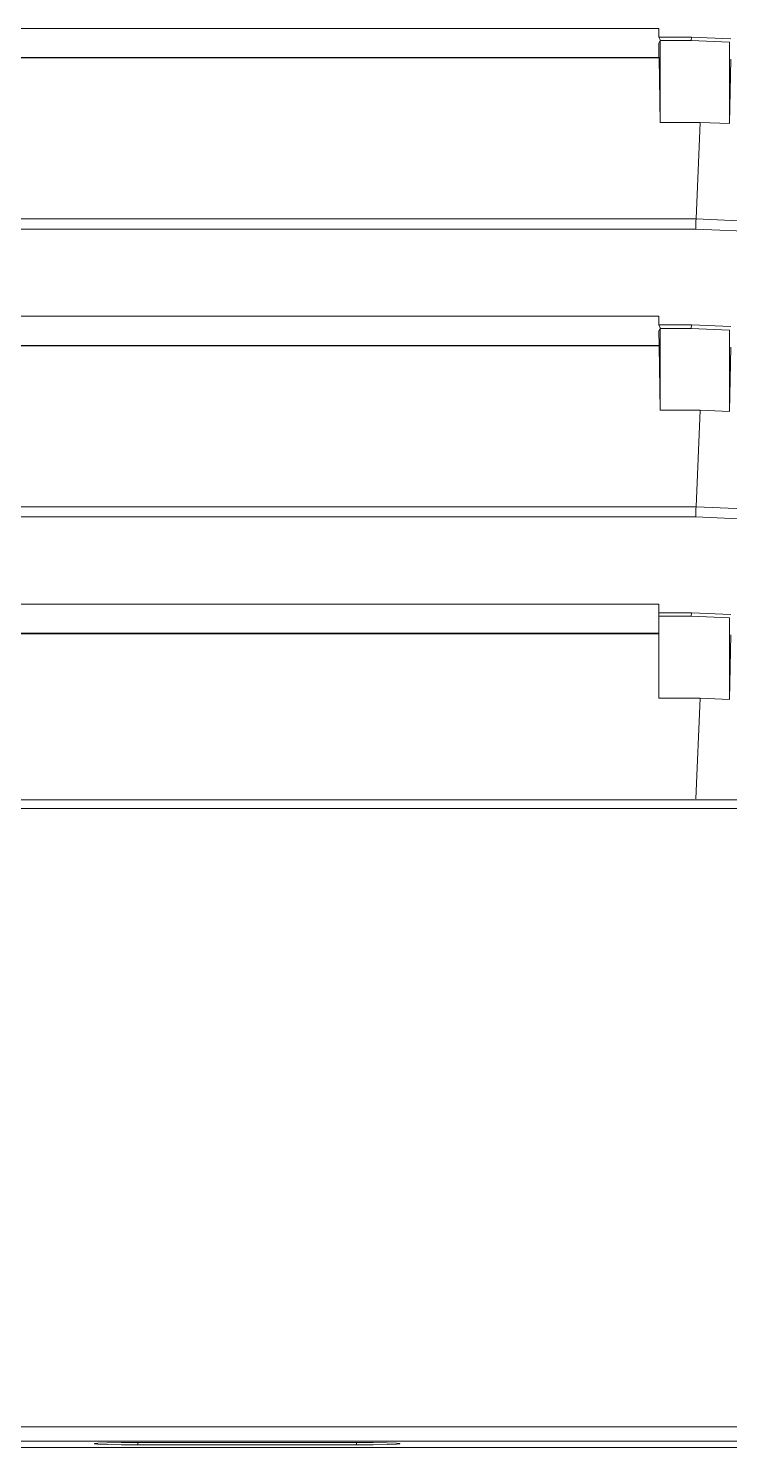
# Model space of a CAD drawing. Header units: millimetres. Extents: x -6000 to 26000, y -6000 to 26000.
# Drawn here: x 121.44 to 124.83, y -2837.61 to -2830.75 of the extents above; entities that cross this region are included whole.
import ezdxf

# ---------------------------------------------------------------- set-up
doc = ezdxf.new("R2010")
doc.units = ezdxf.units.MM
doc.header["$MEASUREMENT"] = 0
doc.layers.add('Чертеж и Рисунок_Ном._пера__7', color=7, linetype='Continuous', lineweight=15)
doc.layers.add('Чертеж и Рисунок_Ном._пера__8', color=7, linetype='Continuous', lineweight=15, true_color=0xa80f02)

msp = doc.modelspace()

# ---------------------------------------------------------------- linework, layer by layer
at = {"layer": 'Чертеж и Рисунок_Ном._пера__7', "color": 7, "linetype": 'Continuous', "lineweight": 15}
for p, q in [((119.3363, -2830.7472), (124.4928, -2830.7472)), ((124.4928, -2830.789), (124.4928, -2830.7472)), ((124.6498, -2830.789), (124.4928, -2830.789)), ((124.5013, -2830.806), (124.4928, -2830.789)), ((124.6494, -2830.806), (124.6498, -2830.789)), ((124.8407, -2830.7973), (124.6498, -2830.789)), ((124.4989, -2830.806), (124.4928, -2830.8182)), ((124.4928, -2830.8884), (124.4928, -2830.8182)), ((124.4989, -2830.806), (124.4989, -2831.2016)), ((124.4989, -2830.806), (124.5013, -2830.806)), ((124.5013, -2830.806), (124.6494, -2830.806)), ((124.6494, -2830.806), (124.8347, -2830.8141)), ((124.8347, -2830.8141), (124.8347, -2831.2078)), ((124.4934, -2830.8904), (119.3357, -2830.8904)), ((119.3363, -2830.8884), (124.4928, -2830.8884)), ((124.4928, -2830.8884), (124.4934, -2830.8904)), ((124.4989, -2831.2016), (124.4934, -2830.8904)), ((124.8401, -2830.8962), (124.8347, -2831.2078)), ((124.6926, -2831.2016), (124.4989, -2831.2016)), ((124.6926, -2831.2016), (124.6722, -2831.6683)), ((124.6926, -2831.2016), (124.8347, -2831.2078)), ((124.6722, -2831.6683), (113.6525, -2831.6683)), ((124.6722, -2831.6683), (130.2898, -2831.9136)), ((124.6711, -2831.7175), (113.6536, -2831.7175)), ((130.2901, -2831.9628), (124.6711, -2831.7175)), ((119.3363, -2832.139), (124.4928, -2832.139)), ((124.4928, -2832.1808), (124.4928, -2832.139)), ((124.6498, -2832.1808), (124.4928, -2832.1808)), ((124.5013, -2832.1978), (124.4928, -2832.1808)), ((124.4989, -2832.1978), (124.4928, -2832.2099)), ((124.4934, -2832.2821), (124.4928, -2832.2099)), ((124.4989, -2832.1978), (124.4989, -2832.5933)), ((124.4989, -2832.1978), (124.5013, -2832.1978)), ((124.5013, -2832.1978), (124.6494, -2832.1978)), ((124.6494, -2832.1978), (124.6498, -2832.1808)), ((124.6494, -2832.1978), (124.8347, -2832.2059)), ((124.8407, -2832.1891), (124.6498, -2832.1808)), ((124.8347, -2832.2059), (124.8347, -2832.5995)), ((124.4934, -2832.2821), (119.3357, -2832.2821)), ((119.3363, -2832.2802), (124.4928, -2832.2802)), ((124.4928, -2832.2802), (124.4934, -2832.2821)), ((124.4989, -2832.5933), (124.4934, -2832.2821)), ((124.8401, -2832.2879), (124.8347, -2832.5995)), ((124.6926, -2832.5933), (124.4989, -2832.5933)), ((124.6926, -2832.5933), (124.6722, -2833.0601)), ((124.6926, -2832.5933), (124.8347, -2832.5995)), ((124.6722, -2833.0601), (119.8231, -2833.0601)), ((124.6711, -2833.1093), (119.902, -2833.1093)), ((130.2901, -2833.3546), (124.6711, -2833.1093)), ((124.6722, -2833.0601), (130.2898, -2833.3054)), ((120.2085, -2833.5308), (124.4928, -2833.5308)), ((124.4928, -2833.5725), (124.4928, -2833.5308)), ((124.6498, -2833.5725), (124.4928, -2833.5725)), ((124.4928, -2833.5895), (124.4928, -2833.5725)), ((124.6494, -2833.5895), (124.4928, -2833.5895)), ((124.4928, -2833.9851), (124.4928, -2833.5895)), ((124.6494, -2833.5895), (124.6498, -2833.5725)), ((124.6494, -2833.5895), (124.8347, -2833.5976)), ((124.8407, -2833.5808), (124.6498, -2833.5725)), ((124.8347, -2833.5976), (124.8347, -2833.9913)), ((120.3001, -2833.6719), (124.4928, -2833.6719)), ((124.4928, -2833.6739), (120.3004, -2833.6739)), ((124.8401, -2833.6797), (124.8347, -2833.9913)), ((124.4928, -2833.9851), (124.6926, -2833.9851)), ((124.6926, -2833.9851), (124.6713, -2834.4722)), ((124.6926, -2833.9851), (124.8347, -2833.9913)), ((130.2222, -2834.4772), (120.722, -2834.4772)), ((130.2222, -2834.5189), (120.722, -2834.5189)), ((121.3658, -2837.508), (131.9778, -2837.508)), ((121.3658, -2837.5776), (131.9778, -2837.5776)), ((121.9737, -2837.5838), (123.0314, -2837.5838)), ((121.9737, -2837.5838), (123.0314, -2837.5838)), ((106.3159, -2837.6086), (132.0088, -2837.6086)), ((121.7649, -2837.5896), (121.7649, -2837.5893)), ((123.0314, -2837.5951), (121.9737, -2837.5951)), ((123.2402, -2837.5893), (123.2402, -2837.5896))]:
    msp.add_line(p, q, dxfattribs=at)
at = {"layer": 'Чертеж и Рисунок_Ном._пера__7', "color": 7, "linetype": 'Continuous', "lineweight": 15, "flags": 128}
for points in [[(124.6711, -2831.7175), (124.6714, -2831.7039), (124.6716, -2831.6909), (124.6719, -2831.6789), (124.6722, -2831.6683)], [(124.6711, -2833.1093), (124.6714, -2833.0957), (124.6716, -2833.0826), (124.6719, -2833.0706), (124.6722, -2833.0601)], [(121.7649, -2837.5893), (121.7807, -2837.5872), (121.8255, -2837.5854)], [(121.8255, -2837.5854), (121.8936, -2837.5842), (121.9737, -2837.5838)], [(123.0314, -2837.5838), (123.1117, -2837.5842), (123.1796, -2837.5854)], [(123.1796, -2837.5854), (123.2245, -2837.5872), (123.2402, -2837.5893)], [(121.8266, -2837.5935), (121.7809, -2837.5917), (121.7649, -2837.5896)], [(121.9737, -2837.5951), (121.8941, -2837.5947), (121.8266, -2837.5935)], [(123.1785, -2837.5935), (123.1108, -2837.5947), (123.0314, -2837.5951)], [(123.2402, -2837.5896), (123.2242, -2837.5917), (123.1785, -2837.5935)]]:
    msp.add_lwpolyline(points, dxfattribs=at)
at = {"layer": 'Чертеж и Рисунок_Ном._пера__8', "color": 14, "linetype": 'Continuous', "lineweight": 15, "true_color": 0xa80f02}
for p, q in [((121.9737, -2837.5951), (121.9737, -2837.5838)), ((123.0314, -2837.5951), (123.0314, -2837.5838))]:
    msp.add_line(p, q, dxfattribs=at)

doc.saveas('drawing.dxf')
